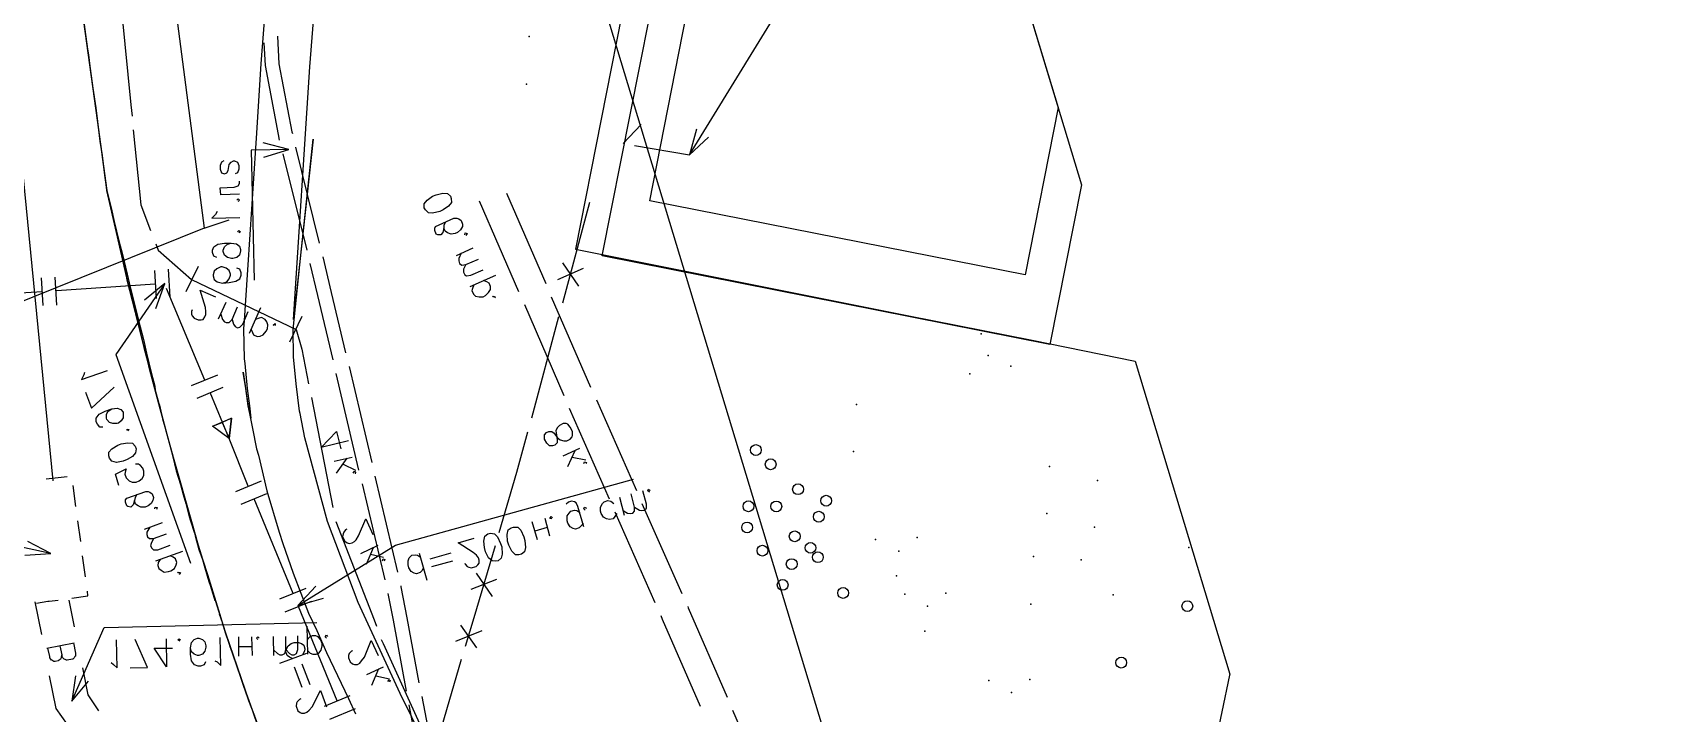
# Model space of a CAD drawing. Header units: metres. Extents: x 5 to 225, y 228 to 542.
# Drawn here: x 150.3 to 210.5, y 335.2 to 360.4 of the extents above; entities that cross this region are included whole.
import ezdxf

# ---------------------------------------------------------------- set-up
doc = ezdxf.new("R2010")
doc.units = ezdxf.units.M
for name, color, linetype in [('BOUNDARY', 7, 'Continuous'), ('BUILDING', 7, 'Continuous'), ('CURB', 7, 'Continuous'), ('ELECTR_CABLE', 7, 'Continuous'), ('GAS', 7, 'Continuous'), ('GRASS', 7, 'Continuous'), ('HEAT', 7, 'Continuous'), ('ROAD', 7, 'Continuous'), ('TREE', 7, 'Continuous'), ('WATER_PIPELINE', 7, 'Continuous')]:
    doc.layers.add(name, color=color, linetype=linetype)

# ---------------------------------------------------------------- blocks, each defined once
blk = doc.blocks.new('ЕЛЬ_ОБЫКНОВЕННАЯ')
blk.add_circle((0, 0), 0.2)
blk = doc.blocks.new('МОЛИНИЯ')
blk.add_circle((0, 0), 0.2)

msp = doc.modelspace()

# ---------------------------------------------------------------- linework, layer by layer
at = {"layer": 'BOUNDARY'}
msp.add_lwpolyline([(210.46, 232.699), (117.273, 540.497)], dxfattribs=at)
at = {"layer": 'BUILDING'}
for points in [[(178.761, 389.169), (189.172, 354.783), (187.998, 348.864), (171.421, 352.15)], [(179.543, 386.587), (188.304, 357.649), (187.086, 351.45), (173.177, 354.183)]]:
    msp.add_lwpolyline(points, close=True, dxfattribs=at)
at = {"layer": 'CURB'}
for points in [[(152.221, 360.835), (152.31, 360.106), (152.398, 359.598), (152.486, 358.87), (152.552, 358.362), (152.663, 357.633), (152.729, 357.126), (152.817, 356.397), (152.906, 355.867), (152.994, 355.139), (153.06, 354.631), (153.082, 354.565), (153.082, 354.565), (153.237, 353.924), (153.347, 353.417), (153.524, 352.71), (153.656, 352.202), (153.833, 351.474), (153.943, 350.988), (154.12, 350.26), (154.252, 349.752), (154.429, 349.045), (154.539, 348.538), (154.716, 347.831), (154.848, 347.323), (154.87, 347.169), (154.87, 347.169), (155.003, 346.683), (155.003, 346.683), (155.025, 346.617), (155.135, 346.109), (155.246, 345.734), (155.246, 345.734), (155.334, 345.403), (155.467, 344.895), (155.511, 344.762), (155.511, 344.762), (155.621, 344.277), (155.621, 344.277), (155.643, 344.188), (155.798, 343.681), (155.908, 343.305), (155.908, 343.305), (155.996, 342.974), (156.129, 342.489), (156.173, 342.334), (156.173, 342.334), (156.328, 341.87), (156.328, 341.87), (156.35, 341.782), (156.482, 341.274), (156.615, 340.899), (156.615, 340.899), (156.703, 340.59), (156.857, 340.082), (156.902, 339.95), (156.902, 339.95), (157.056, 339.464), (157.056, 339.464), (157.078, 339.376)], [(157.233, 338.89), (157.365, 338.537)], [(157.476, 338.184), (157.476, 338.206), (157.476, 338.206), (157.365, 338.537)], [(158.668, 334.739), (158.513, 335.203), (158.469, 335.313), (158.292, 335.799), (158.16, 336.152), (158.05, 336.506), (157.873, 336.991), (157.851, 337.08), (157.674, 337.565), (157.63, 337.698)]]:
    msp.add_lwpolyline(points, dxfattribs=at)
at = {"layer": 'ELECTR_CABLE'}
for points in [[(153.634, 361.122), (153.965, 357.744), (153.965, 357.744), (154.009, 357.324)], [(159.396, 360.283), (159.44, 359.267), (159.44, 359.267), (159.926, 356.75), (159.926, 356.75), (159.948, 356.684)], [(158.888, 360.04), (158.933, 359.201), (158.933, 359.201), (159.418, 356.64), (159.418, 356.64), (159.462, 356.441)], [(154.054, 356.817), (154.341, 354.035), (154.341, 354.035), (154.694, 353.086)], [(158.888, 355.801), (159.816, 356.088), (159.816, 356.088), (158.425, 356.066), (158.425, 356.066), (158.535, 351.253)], [(159.816, 356.088), (158.866, 356.331)], [(160.059, 356.176), (160.942, 352.622)], [(157.409, 355.669), (157.321, 355.624), (157.321, 355.624), (157.277, 355.492), (157.277, 355.492), (157.277, 355.359), (157.277, 355.359), (157.321, 355.227), (157.321, 355.227), (157.431, 355.183), (157.431, 355.183), (157.52, 355.227), (157.52, 355.227), (157.564, 355.315), (157.564, 355.315), (157.608, 355.536), (157.608, 355.536), (157.674, 355.624), (157.674, 355.624), (157.763, 355.669), (157.763, 355.669), (157.807, 355.669), (157.807, 355.669), (157.917, 355.624), (157.917, 355.624), (157.961, 355.492), (157.961, 355.492), (157.961, 355.359), (157.961, 355.359), (157.917, 355.227), (157.917, 355.227), (157.829, 355.183)], [(159.595, 355.933), (160.478, 352.357)], [(157.983, 354.432), (157.299, 354.41), (157.299, 354.41), (157.277, 354.675), (157.277, 354.675), (157.785, 354.697), (157.785, 354.697), (157.939, 354.741), (157.939, 354.741), (157.983, 354.83), (157.983, 354.83), (157.983, 354.918)], [(157.895, 354.211), (157.939, 354.256), (157.939, 354.256), (157.983, 354.211), (157.983, 354.211), (157.939, 354.167)], [(167.874, 354.476), (169.331, 351.121)], [(157.166, 353.792), (157.1, 353.682), (157.1, 353.682), (156.968, 353.549), (156.968, 353.549), (158.005, 353.571)], [(166.858, 354.189), (168.315, 350.834)], [(170.943, 354.123), (169.949, 350.392)], [(157.917, 353.041), (157.961, 353.086), (157.961, 353.086), (158.027, 353.041), (158.027, 353.041), (157.961, 352.997)], [(154.893, 352.6), (154.981, 352.357), (154.981, 352.357), (156.217, 351.275)], [(157.144, 352.092), (157.034, 352.136), (157.034, 352.136), (156.99, 352.269), (156.99, 352.269), (156.99, 352.357), (156.99, 352.357), (157.034, 352.489), (157.034, 352.489), (157.189, 352.578), (157.189, 352.578), (157.431, 352.622), (157.431, 352.622), (157.674, 352.622), (157.674, 352.622), (157.873, 352.6), (157.873, 352.6), (157.983, 352.512), (157.983, 352.512), (158.027, 352.379), (158.027, 352.379), (158.027, 352.335), (158.027, 352.335), (157.983, 352.18), (157.983, 352.18), (157.895, 352.092), (157.895, 352.092), (157.74, 352.048), (157.74, 352.048), (157.696, 352.048), (157.696, 352.048), (157.542, 352.092), (157.542, 352.092), (157.431, 352.18), (157.431, 352.18), (157.387, 352.313), (157.387, 352.313), (157.387, 352.357), (157.387, 352.357), (157.431, 352.489), (157.431, 352.489), (157.542, 352.578), (157.542, 352.578), (157.674, 352.622)], [(160.588, 351.871), (160.875, 350.679), (160.875, 350.679), (161.449, 348.295)], [(161.074, 352.114), (161.383, 350.789), (161.383, 350.789), (161.913, 348.56)], [(169.949, 351.893), (170.545, 351.032)], [(156.46, 351.761), (155.996, 350.812)], [(156.217, 351.275), (160.081, 349.421)], [(157.365, 351.143), (157.52, 351.187), (157.52, 351.187), (157.608, 351.297), (157.608, 351.297), (157.652, 351.43), (157.652, 351.43), (157.652, 351.474), (157.652, 351.474), (157.608, 351.606), (157.608, 351.606), (157.498, 351.695), (157.498, 351.695), (157.343, 351.739), (157.343, 351.739), (157.299, 351.739), (157.299, 351.739), (157.144, 351.673), (157.144, 351.673), (157.056, 351.584), (157.056, 351.584), (157.012, 351.452), (157.012, 351.452), (157.012, 351.408), (157.012, 351.408), (157.056, 351.275), (157.056, 351.275), (157.166, 351.187), (157.166, 351.187), (157.365, 351.143), (157.365, 351.143), (157.608, 351.165), (157.608, 351.165), (157.851, 351.209), (157.851, 351.209), (158.005, 351.297), (158.005, 351.297), (158.05, 351.43), (158.05, 351.43), (158.05, 351.518), (158.05, 351.518), (158.005, 351.65), (158.005, 351.65), (157.895, 351.695)], [(169.772, 351.275), (170.722, 351.695)], [(156.239, 350.149), (156.217, 350.083), (156.217, 350.083), (156.217, 349.995), (156.217, 349.995), (156.239, 349.928), (156.239, 349.928), (156.305, 349.84), (156.305, 349.84), (156.46, 349.774), (156.46, 349.774), (156.57, 349.774), (156.57, 349.774), (156.637, 349.796), (156.637, 349.796), (156.703, 349.884), (156.703, 349.884), (156.747, 349.973), (156.747, 349.973), (156.747, 350.083), (156.747, 350.083), (156.725, 350.238), (156.725, 350.238), (156.526, 350.878), (156.526, 350.878), (157.1, 350.635)], [(169.53, 350.635), (170.987, 347.279)], [(157.211, 349.818), (157.498, 350.436)], [(157.299, 349.995), (157.365, 349.796), (157.365, 349.796), (157.431, 349.708), (157.431, 349.708), (157.498, 349.686), (157.498, 349.686), (157.608, 349.686), (157.608, 349.686), (157.718, 349.796), (157.718, 349.796), (157.917, 350.26)], [(157.718, 349.796), (157.763, 349.619), (157.763, 349.619), (157.829, 349.531), (157.829, 349.531), (157.917, 349.487), (157.917, 349.487), (158.005, 349.509), (158.005, 349.509), (158.116, 349.619), (158.116, 349.619), (158.314, 350.083)], [(158.359, 349.288), (158.778, 350.238)], [(168.536, 350.348), (169.993, 346.97)], [(158.425, 349.421), (158.469, 349.31), (158.469, 349.31), (158.513, 349.222), (158.513, 349.222), (158.646, 349.156), (158.646, 349.156), (158.756, 349.178), (158.756, 349.178), (158.866, 349.222), (158.866, 349.222), (158.977, 349.354), (158.977, 349.354), (159.021, 349.443), (159.021, 349.443), (159.043, 349.597), (159.043, 349.597), (158.999, 349.708), (158.999, 349.708), (158.933, 349.796), (158.933, 349.796), (158.8, 349.862), (158.8, 349.862), (158.712, 349.84), (158.712, 349.84), (158.579, 349.796)], [(159.264, 349.553), (159.242, 349.597), (159.242, 349.597), (159.308, 349.641), (159.308, 349.641), (159.308, 349.575)], [(160.301, 349.906), (159.838, 348.957)], [(160.081, 349.421), (160.301, 348.692), (160.301, 348.692), (160.544, 347.412)], [(169.795, 349.884), (168.801, 346.131)], [(161.56, 347.787), (162.399, 344.211)], [(162.045, 348.052), (162.884, 344.498)], [(160.655, 346.904), (161.449, 342.82)], [(170.192, 346.507), (171.671, 343.151)], [(171.207, 346.816), (172.687, 343.46)], [(169.287, 345.359), (169.287, 345.513), (169.287, 345.513), (169.353, 345.601), (169.353, 345.601), (169.441, 345.646), (169.441, 345.646), (169.552, 345.646), (169.552, 345.646), (169.64, 345.579), (169.64, 345.579), (169.75, 345.425), (169.75, 345.425), (169.861, 345.336), (169.861, 345.336), (169.993, 345.292), (169.993, 345.292), (170.104, 345.292), (170.104, 345.292), (170.236, 345.359), (170.236, 345.359), (170.302, 345.447), (170.302, 345.447), (170.324, 345.491), (170.324, 345.491), (170.324, 345.646), (170.324, 345.646), (170.236, 345.8), (170.236, 345.8), (170.148, 345.91), (170.148, 345.91), (170.082, 345.933), (170.082, 345.933), (169.971, 345.933), (169.971, 345.933), (169.839, 345.866), (169.839, 345.866), (169.75, 345.778), (169.75, 345.778), (169.706, 345.668), (169.706, 345.668), (169.728, 345.513), (169.728, 345.513), (169.75, 345.336), (169.75, 345.336), (169.75, 345.226), (169.75, 345.226), (169.662, 345.138), (169.662, 345.138), (169.574, 345.116), (169.574, 345.116), (169.463, 345.116), (169.463, 345.116), (169.375, 345.204), (169.375, 345.204), (169.287, 345.359)], [(162.023, 345.292), (161.008, 345.049), (161.008, 345.049), (161.582, 345.646), (161.582, 345.646), (161.736, 345.005)], [(168.647, 345.623), (168.249, 344.122), (168.249, 344.122), (167.587, 341.892)], [(161.494, 344.542), (162.156, 344.696)], [(161.582, 344.1), (161.979, 344.652)], [(169.971, 344.74), (170.589, 345.027)], [(170.148, 344.343), (170.413, 344.939)], [(170.302, 344.696), (170.81, 344.586)], [(161.825, 344.431), (162.288, 344.211)], [(162.2, 344.1), (162.244, 344.166), (162.244, 344.166), (162.288, 344.122), (162.288, 344.122), (162.266, 344.078)], [(162.995, 343.99), (163.834, 340.435)], [(170.744, 344.453), (170.766, 344.52), (170.766, 344.52), (170.832, 344.498), (170.832, 344.498), (170.81, 344.453)], [(162.531, 343.703), (163.37, 340.148)], [(172.885, 342.974), (174.364, 339.641)], [(161.56, 342.312), (162.973, 338.669), (162.973, 338.669), (163.061, 338.426)], [(161.957, 342.025), (161.913, 342.003), (161.913, 342.003), (161.847, 341.915), (161.847, 341.915), (161.825, 341.848), (161.825, 341.848), (161.803, 341.738), (161.803, 341.738), (161.891, 341.583), (161.891, 341.583), (161.979, 341.517), (161.979, 341.517), (162.045, 341.495), (162.045, 341.495), (162.156, 341.517), (162.156, 341.517), (162.244, 341.561), (162.244, 341.561), (162.31, 341.628), (162.31, 341.628), (162.399, 341.782), (162.399, 341.782), (162.664, 342.4), (162.664, 342.4), (162.929, 341.826)], [(171.892, 342.665), (173.371, 339.309)], [(162.487, 341.12), (163.127, 341.429)], [(162.686, 340.722), (162.951, 341.341)], [(162.84, 341.098), (163.326, 340.987)], [(167.454, 341.407), (166.66, 338.735), (166.66, 338.735), (166.351, 337.676)], [(163.282, 340.855), (163.304, 340.921), (163.304, 340.921), (163.37, 340.899), (163.37, 340.899), (163.348, 340.833)], [(166.748, 340.391), (167.344, 339.53)], [(163.966, 339.928), (163.966, 339.883), (163.966, 339.883), (164.187, 338.735), (164.187, 338.735), (164.628, 336.329)], [(166.571, 339.795), (167.521, 340.17)], [(163.48, 339.641), (163.679, 338.647), (163.679, 338.647), (164.165, 336.02)], [(173.592, 338.824), (173.636, 338.691), (173.636, 338.691), (175.049, 335.468)], [(174.585, 339.155), (174.607, 339.111), (174.607, 339.111), (176.042, 335.799)], [(165.997, 337.874), (166.969, 338.272)], [(166.174, 338.47), (166.77, 337.632)], [(162.178, 337.521), (162.134, 337.499), (162.134, 337.499), (162.045, 337.411), (162.045, 337.411), (162.023, 337.345), (162.023, 337.345), (162.023, 337.256), (162.023, 337.256), (162.09, 337.102), (162.09, 337.102), (162.178, 337.035), (162.178, 337.035), (162.244, 337.013), (162.244, 337.013), (162.355, 337.013), (162.355, 337.013), (162.443, 337.058), (162.443, 337.058), (162.509, 337.146), (162.509, 337.146), (162.619, 337.278), (162.619, 337.278), (162.862, 337.896), (162.862, 337.896), (163.127, 337.345)], [(163.238, 337.941), (163.304, 337.786), (163.304, 337.786), (164.96, 334.143)], [(162.708, 336.638), (163.326, 336.925)], [(162.884, 336.241), (163.149, 336.859)], [(166.196, 337.19), (165.114, 333.459)], [(163.039, 336.594), (163.547, 336.484)], [(163.48, 336.373), (163.525, 336.439), (163.525, 336.439), (163.569, 336.417), (163.569, 336.417), (163.547, 336.351)], [(164.739, 335.821), (165.07, 334.077), (165.07, 334.077), (166.041, 332.664), (166.041, 332.664), (166.13, 332.532)], [(164.253, 335.512), (164.562, 333.878), (164.562, 333.878), (165.6, 332.355), (165.6, 332.355), (165.688, 332.223)], [(176.241, 335.313), (177.698, 331.958)]]:
    msp.add_lwpolyline(points, dxfattribs=at)
at = {"layer": 'GAS'}
for points in [[(150.72, 350.304), (150.654, 351.341)], [(151.228, 350.326), (151.161, 351.363)], [(154.915, 350.569), (154.848, 351.606)], [(155.422, 350.613), (155.356, 351.65)], [(150.676, 350.812), (147.011, 350.591)], [(154.87, 351.099), (151.206, 350.856)], [(154.893, 350.193), (155.224, 351.121), (155.224, 351.121), (153.413, 348.493), (153.413, 348.493), (156.173, 340.767)], [(155.224, 351.121), (154.473, 350.502)], [(156.703, 347.544), (155.29, 350.944)], [(152.243, 347.831), (152.221, 347.743), (152.221, 347.743), (152.133, 347.566), (152.133, 347.566), (153.104, 347.897)], [(156.217, 347.345), (157.189, 347.743)], [(152.287, 347.103), (152.508, 346.507), (152.508, 346.507), (153.347, 347.279)], [(156.416, 346.882), (157.387, 347.279)], [(157.608, 345.381), (156.902, 347.081)], [(152.928, 345.8), (152.817, 345.8), (152.817, 345.8), (152.729, 345.91), (152.729, 345.91), (152.685, 345.999), (152.685, 345.999), (152.685, 346.131), (152.685, 346.131), (152.795, 346.286), (152.795, 346.286), (153.016, 346.396), (153.016, 346.396), (153.259, 346.484), (153.259, 346.484), (153.458, 346.507), (153.458, 346.507), (153.59, 346.462), (153.59, 346.462), (153.678, 346.352), (153.678, 346.352), (153.678, 346.308), (153.678, 346.308), (153.678, 346.153), (153.678, 346.153), (153.612, 346.043), (153.612, 346.043), (153.502, 345.955), (153.502, 345.955), (153.458, 345.933), (153.458, 345.933), (153.303, 345.933), (153.303, 345.933), (153.171, 345.977), (153.171, 345.977), (153.082, 346.087), (153.082, 346.087), (153.06, 346.131), (153.06, 346.131), (153.06, 346.286), (153.06, 346.286), (153.126, 346.396), (153.126, 346.396), (153.259, 346.484)], [(157.696, 346.131), (157.343, 345.977), (157.343, 345.977), (157.608, 345.381), (157.608, 345.381), (157.696, 346.131), (157.343, 345.977), (157.608, 345.381), (157.608, 345.381), (156.99, 345.844), (156.99, 345.844), (157.343, 345.977)], [(157.696, 346.131), (157.608, 345.381), (157.608, 345.381), (156.99, 345.844), (156.99, 345.844), (157.696, 346.131)], [(156.99, 345.844), (156.99, 345.844)], [(153.148, 344.74), (153.148, 344.873), (153.148, 344.873), (153.259, 345.005), (153.259, 345.005), (153.48, 345.138), (153.48, 345.138), (153.612, 345.182), (153.612, 345.182), (153.855, 345.226), (153.855, 345.226), (154.032, 345.204), (154.032, 345.204), (154.12, 345.094), (154.12, 345.094), (154.164, 345.005), (154.164, 345.005), (154.142, 344.851), (154.142, 344.851), (154.032, 344.718), (154.032, 344.718), (153.833, 344.608), (153.833, 344.608), (153.678, 344.542), (153.678, 344.542), (153.435, 344.498), (153.435, 344.498), (153.259, 344.542), (153.259, 344.542), (153.171, 344.652), (153.171, 344.652), (153.148, 344.74)], [(153.811, 345.69), (153.833, 345.734), (153.833, 345.734), (153.899, 345.712), (153.899, 345.712), (153.855, 345.668)], [(157.608, 345.381), (157.608, 345.381)], [(158.314, 343.614), (157.608, 345.381)], [(153.524, 343.637), (153.391, 344.056), (153.391, 344.056), (153.789, 344.255), (153.789, 344.255), (153.767, 344.188), (153.767, 344.188), (153.745, 344.056), (153.745, 344.056), (153.789, 343.924), (153.789, 343.924), (153.899, 343.813), (153.899, 343.813), (154.009, 343.769), (154.009, 343.769), (154.164, 343.769), (154.164, 343.769), (154.274, 343.813), (154.274, 343.813), (154.385, 343.901), (154.385, 343.901), (154.451, 344.012), (154.451, 344.012), (154.451, 344.166), (154.451, 344.166), (154.407, 344.277), (154.407, 344.277), (154.319, 344.387), (154.319, 344.387), (154.252, 344.431), (154.252, 344.431), (154.142, 344.431)], [(154.186, 343.305), (154.12, 343.195), (154.12, 343.195), (154.098, 343.085), (154.098, 343.085), (154.054, 342.93), (154.054, 342.93), (153.965, 342.842), (153.965, 342.842), (153.855, 342.864), (153.855, 342.864), (153.811, 342.886), (153.811, 342.886), (153.767, 343.018), (153.767, 343.018), (153.767, 343.107), (153.767, 343.107), (153.811, 343.173), (153.811, 343.173), (154.517, 343.416), (154.517, 343.416), (154.606, 343.416), (154.606, 343.416), (154.672, 343.394), (154.672, 343.394), (154.76, 343.327), (154.76, 343.327), (154.804, 343.195), (154.804, 343.195), (154.782, 343.085), (154.782, 343.085), (154.716, 342.974), (154.716, 342.974), (154.606, 342.886), (154.606, 342.886), (154.495, 342.842), (154.495, 342.842), (154.341, 342.842), (154.341, 342.842), (154.23, 342.886), (154.23, 342.886), (154.142, 342.952), (154.142, 342.952), (154.098, 343.085)], [(157.851, 343.416), (158.8, 343.813)], [(160.809, 339.906), (160.147, 339.199), (160.147, 339.199), (163.767, 341.429), (163.767, 341.429), (172.576, 343.879)], [(172.62, 342.842), (172.797, 342.731), (172.797, 342.731), (172.885, 342.709), (172.885, 342.709), (172.974, 342.731), (172.974, 342.731), (173.062, 342.798), (173.062, 342.798), (173.062, 342.952), (173.062, 342.952), (172.929, 343.438)], [(173.172, 343.394), (173.106, 343.438), (173.106, 343.438), (173.128, 343.504), (173.128, 343.504), (173.194, 343.46)], [(154.848, 342.776), (154.87, 342.842), (154.87, 342.842), (154.937, 342.82), (154.937, 342.82), (154.915, 342.753)], [(158.05, 342.952), (158.999, 343.35)], [(159.97, 339.641), (158.535, 343.151)], [(170.744, 342.113), (170.523, 342.864), (170.523, 342.864), (170.457, 342.996), (170.457, 342.996), (170.391, 343.04), (170.391, 343.04), (170.28, 343.063), (170.28, 343.063), (170.17, 343.018), (170.17, 343.018), (170.082, 342.952)], [(170.788, 342.731), (170.744, 342.776), (170.744, 342.776), (170.766, 342.842), (170.766, 342.842), (170.832, 342.798)], [(171.958, 342.599), (171.892, 342.489), (171.892, 342.489), (171.826, 342.4), (171.826, 342.4), (171.693, 342.378), (171.693, 342.378), (171.583, 342.4), (171.583, 342.4), (171.472, 342.466), (171.472, 342.466), (171.384, 342.599), (171.384, 342.599), (171.362, 342.687), (171.362, 342.687), (171.362, 342.842), (171.362, 342.842), (171.428, 342.974), (171.428, 342.974), (171.494, 343.04), (171.494, 343.04), (171.627, 343.085), (171.627, 343.085), (171.737, 343.063), (171.737, 343.063), (171.848, 342.974)], [(172.245, 342.533), (172.068, 343.195)], [(172.201, 342.709), (172.355, 342.621), (172.355, 342.621), (172.466, 342.599), (172.466, 342.599), (172.554, 342.621), (172.554, 342.621), (172.62, 342.687), (172.62, 342.687), (172.62, 342.842), (172.62, 342.842), (172.488, 343.327)], [(154.473, 342.025), (155.135, 342.268)], [(169.022, 341.628), (168.823, 342.29)], [(169.485, 341.76), (169.309, 342.422)], [(169.552, 342.4), (169.485, 342.422), (169.485, 342.422), (169.53, 342.489), (169.53, 342.489), (169.574, 342.444)], [(170.7, 342.246), (170.678, 342.179), (170.678, 342.179), (170.633, 342.135), (170.633, 342.135), (170.567, 342.069), (170.567, 342.069), (170.435, 342.025), (170.435, 342.025), (170.346, 342.047), (170.346, 342.047), (170.236, 342.113), (170.236, 342.113), (170.148, 342.246), (170.148, 342.246), (170.126, 342.334), (170.126, 342.334), (170.126, 342.511), (170.126, 342.511), (170.192, 342.621), (170.192, 342.621), (170.258, 342.687), (170.258, 342.687), (170.391, 342.731), (170.391, 342.731), (170.479, 342.709), (170.479, 342.709), (170.589, 342.643)], [(154.672, 342.091), (154.561, 341.915), (154.561, 341.915), (154.561, 341.826), (154.561, 341.826), (154.583, 341.738), (154.583, 341.738), (154.65, 341.672), (154.65, 341.672), (154.804, 341.672), (154.804, 341.672), (155.29, 341.848)], [(154.804, 341.672), (154.716, 341.495), (154.716, 341.495), (154.694, 341.407), (154.694, 341.407), (154.738, 341.318), (154.738, 341.318), (154.804, 341.252), (154.804, 341.252), (154.959, 341.252), (154.959, 341.252), (155.422, 341.429)], [(166.328, 340.767), (166.351, 340.722), (166.351, 340.722), (166.417, 340.634), (166.417, 340.634), (166.483, 340.612), (166.483, 340.612), (166.571, 340.59), (166.571, 340.59), (166.748, 340.634), (166.748, 340.634), (166.814, 340.7), (166.814, 340.7), (166.858, 340.767), (166.858, 340.767), (166.858, 340.877), (166.858, 340.877), (166.836, 340.965), (166.836, 340.965), (166.77, 341.054), (166.77, 341.054), (166.638, 341.164), (166.638, 341.164), (166.086, 341.517), (166.086, 341.517), (166.682, 341.694)], [(167.476, 340.833), (167.344, 340.855), (167.344, 340.855), (167.212, 340.965), (167.212, 340.965), (167.101, 341.186), (167.101, 341.186), (167.057, 341.341), (167.057, 341.341), (167.035, 341.583), (167.035, 341.583), (167.079, 341.76), (167.079, 341.76), (167.189, 341.848), (167.189, 341.848), (167.278, 341.87), (167.278, 341.87), (167.432, 341.848), (167.432, 341.848), (167.543, 341.738), (167.543, 341.738), (167.653, 341.495), (167.653, 341.495), (167.697, 341.363), (167.697, 341.363), (167.719, 341.098), (167.719, 341.098), (167.675, 340.943), (167.675, 340.943), (167.565, 340.855), (167.565, 340.855), (167.476, 340.833)], [(168.337, 341.076), (168.205, 341.076), (168.205, 341.076), (168.073, 341.208), (168.073, 341.208), (167.962, 341.429), (167.962, 341.429), (167.918, 341.583), (167.918, 341.583), (167.896, 341.826), (167.896, 341.826), (167.94, 342.003), (167.94, 342.003), (168.05, 342.069), (168.05, 342.069), (168.139, 342.091), (168.139, 342.091), (168.293, 342.091), (168.293, 342.091), (168.404, 341.981), (168.404, 341.981), (168.514, 341.738), (168.514, 341.738), (168.558, 341.605), (168.558, 341.605), (168.58, 341.341), (168.58, 341.341), (168.536, 341.186), (168.536, 341.186), (168.426, 341.098), (168.426, 341.098), (168.337, 341.076)], [(168.934, 341.959), (169.397, 342.091)], [(154.893, 340.855), (155.886, 341.208)], [(155.047, 340.899), (154.981, 340.789), (154.981, 340.789), (154.959, 340.678), (154.959, 340.678), (155.003, 340.568), (155.003, 340.568), (155.091, 340.502), (155.091, 340.502), (155.202, 340.435), (155.202, 340.435), (155.356, 340.457), (155.356, 340.457), (155.444, 340.48), (155.444, 340.48), (155.577, 340.568), (155.577, 340.568), (155.643, 340.7), (155.643, 340.7), (155.665, 340.789), (155.665, 340.789), (155.621, 340.921), (155.621, 340.921), (155.533, 340.987), (155.533, 340.987), (155.422, 341.031)], [(164.805, 340.59), (164.739, 340.48), (164.739, 340.48), (164.673, 340.413), (164.673, 340.413), (164.54, 340.369), (164.54, 340.369), (164.452, 340.391), (164.452, 340.391), (164.341, 340.457), (164.341, 340.457), (164.253, 340.59), (164.253, 340.59), (164.231, 340.7), (164.231, 340.7), (164.231, 340.855), (164.231, 340.855), (164.275, 340.965), (164.275, 340.965), (164.364, 341.054), (164.364, 341.054), (164.496, 341.076), (164.496, 341.076), (164.584, 341.054), (164.584, 341.054), (164.695, 340.987)], [(164.938, 340.126), (164.651, 341.12)], [(165.048, 340.921), (165.821, 341.142)], [(155.709, 340.391), (155.731, 340.435), (155.731, 340.435), (155.798, 340.413), (155.798, 340.413), (155.754, 340.347)], [(165.114, 340.634), (165.887, 340.855)], [(159.485, 339.442), (160.456, 339.839)], [(159.683, 338.956), (160.655, 339.354)], [(160.147, 339.199), (161.096, 339.464)], [(161.604, 335.667), (160.169, 339.155)], [(159.485, 337.058), (160.478, 337.433)], [(159.948, 337.234), (159.838, 337.278), (159.838, 337.278), (159.749, 337.345), (159.749, 337.345), (159.705, 337.477), (159.705, 337.477), (159.727, 337.587), (159.727, 337.587), (159.794, 337.698), (159.794, 337.698), (159.904, 337.786), (159.904, 337.786), (160.014, 337.83), (160.014, 337.83), (160.169, 337.83), (160.169, 337.83), (160.279, 337.786), (160.279, 337.786), (160.368, 337.72), (160.368, 337.72), (160.412, 337.587), (160.412, 337.587), (160.39, 337.499), (160.39, 337.499), (160.323, 337.367)], [(160.014, 336.925), (160.301, 336.174)], [(160.301, 337.035), (160.588, 336.263)], [(160.257, 335.733), (160.213, 335.711), (160.213, 335.711), (160.125, 335.623), (160.125, 335.623), (160.103, 335.578), (160.103, 335.578), (160.081, 335.468), (160.081, 335.468), (160.147, 335.291), (160.147, 335.291), (160.235, 335.225), (160.235, 335.225), (160.279, 335.203), (160.279, 335.203), (160.39, 335.203), (160.39, 335.203), (160.478, 335.247), (160.478, 335.247), (160.566, 335.313), (160.566, 335.313), (160.677, 335.446), (160.677, 335.446), (160.986, 336.042), (160.986, 336.042), (161.207, 335.446)], [(161.14, 335.468), (162.09, 335.865)], [(161.339, 334.982), (162.288, 335.38)]]:
    msp.add_lwpolyline(points, dxfattribs=at)
at = {"layer": 'GRASS'}
for points in [[(173.283, 366.862), (170.435, 352.401), (182.776, 349.928), (187.346, 349.023), (191.149, 348.252), (194.661, 336.652), (194.653, 336.616), (194.079, 333.901)], [(158.557, 335.093), (158.337, 335.667), (157.74, 337.389), (157.476, 338.184), (157.277, 338.846), (156.813, 340.325), (156.46, 341.429), (156.35, 341.848), (155.908, 343.372), (155.533, 344.696), (155.467, 344.939), (155.047, 346.484), (154.65, 347.964), (154.628, 348.074), (154.23, 349.664), (153.833, 351.253), (153.811, 351.341), (153.435, 353.019), (153.082, 354.565), (153.06, 354.697), (152.839, 356.375), (151.493, 366.111)], [(158.999, 362.137), (158.778, 359.267), (158.601, 356.507), (158.491, 354.83), (158.381, 353.13), (158.27, 351.452), (158.16, 349.752), (158.138, 349.443), (158.16, 348.339), (158.182, 348.162), (158.27, 347.235), (158.359, 346.595), (158.403, 346.131), (158.314, 346.595), (158.226, 347.235), (158.125, 347.84), (158.314, 346.573), (158.624, 345.005), (158.69, 344.762), (158.999, 343.438), (159.462, 341.915), (159.595, 341.495), (159.97, 340.391), (160.544, 338.912), (160.853, 338.272), (161.207, 337.455), (162.023, 335.755), (162.288, 335.181)], [(165.247, 333.282), (163.944, 335.932), (162.377, 339.309), (161.251, 342.312), (160.412, 345.403), (160.235, 346.308), (160.213, 346.396), (160.081, 347.412), (159.992, 348.405), (159.97, 349.421), (160.257, 352.18), (160.716, 356.469), (159.992, 349.796), (160.588, 359.157), (160.809, 361.96)]]:
    msp.add_lwpolyline(points, dxfattribs=at)
at = {"layer": 'HEAT'}
for points in [[(174.916, 356.839), (174.651, 355.889), (174.651, 355.889), (179.707, 364.146), (179.707, 364.146), (181.495, 372.182)], [(172.201, 356.309), (172.863, 357.015)], [(172.62, 356.243), (174.651, 355.889)], [(174.651, 355.889), (175.358, 356.552)]]:
    msp.add_lwpolyline(points, dxfattribs=at)
at = {"layer": 'ROAD'}
msp.add_lwpolyline([(151.161, 368.584), (153.082, 354.565), (153.656, 352.048), (153.833, 351.253), (154.451, 348.758), (154.65, 347.964), (155.312, 345.491), (155.533, 344.696), (156.239, 342.224), (156.46, 341.429), (157.211, 339), (157.476, 338.184), (158.337, 335.667), (159.264, 333.172)], dxfattribs=at)
at = {"layer": 'TREE'}
for p in [(168.713, 360.279), (168.61, 358.516), (185.448, 349.258), (185.711, 348.46), (185.028, 347.778), (186.552, 348.065), (180.833, 346.636), (180.73, 344.895), (187.986, 344.34), (189.763, 343.832), (187.883, 342.599), (181.539, 341.643), (183.085, 341.709), (189.649, 342.091), (182.4, 341.203), (187.39, 341.006), (193.138, 341.341), (189.155, 340.893), (182.312, 340.296), (182.621, 339.612), (184.145, 339.656), (187.287, 339.243), (190.344, 339.593), (183.46, 339.171), (183.372, 338.243), (185.734, 336.41), (187.257, 336.455), (186.573, 335.97)]:
    msp.add_point(p, dxfattribs=at)
at = {"layer": 'WATER_PIPELINE'}
for points in [[(148.601, 415.188), (156.681, 353.174), (156.681, 353.174), (139.417, 346.22)], [(148.358, 371.476), (151.073, 343.813)], [(150.036, 341.054), (151.007, 341.12), (151.007, 341.12), (121.38, 347.5), (121.38, 347.5), (119.415, 355.624)], [(164.827, 353.924), (164.827, 354.079), (164.827, 354.079), (164.938, 354.211), (164.938, 354.211), (165.136, 354.366), (165.136, 354.366), (165.269, 354.41), (165.269, 354.41), (165.512, 354.476), (165.512, 354.476), (165.688, 354.454), (165.688, 354.454), (165.799, 354.366), (165.799, 354.366), (165.821, 354.278), (165.821, 354.278), (165.843, 354.123), (165.843, 354.123), (165.732, 353.991), (165.732, 353.991), (165.534, 353.858), (165.534, 353.858), (165.401, 353.792), (165.401, 353.792), (165.136, 353.726), (165.136, 353.726), (164.982, 353.748), (164.982, 353.748), (164.871, 353.858), (164.871, 353.858), (164.827, 353.924)], [(156.681, 353.174), (157.608, 353.483)], [(165.622, 353.395), (165.556, 353.284), (165.556, 353.284), (165.556, 353.174), (165.556, 353.174), (165.512, 353.019), (165.512, 353.019), (165.445, 352.931), (165.445, 352.931), (165.335, 352.931), (165.335, 352.931), (165.269, 352.953), (165.269, 352.953), (165.225, 353.086), (165.225, 353.086), (165.225, 353.174), (165.225, 353.174), (165.247, 353.24), (165.247, 353.24), (165.931, 353.549), (165.931, 353.549), (166.041, 353.549), (166.041, 353.549), (166.108, 353.527), (166.108, 353.527), (166.196, 353.461), (166.196, 353.461), (166.24, 353.328), (166.24, 353.328), (166.24, 353.24), (166.24, 353.24), (166.174, 353.108), (166.174, 353.108), (166.064, 353.019), (166.064, 353.019), (165.975, 352.975), (165.975, 352.975), (165.821, 352.953), (165.821, 352.953), (165.688, 352.997), (165.688, 352.997), (165.6, 353.063), (165.6, 353.063), (165.556, 353.174)], [(166.019, 352.158), (166.638, 352.445)], [(166.328, 352.931), (166.351, 352.997), (166.351, 352.997), (166.417, 352.975), (166.417, 352.975), (166.373, 352.909)], [(166.196, 352.247), (166.108, 352.048), (166.108, 352.048), (166.108, 351.96), (166.108, 351.96), (166.13, 351.871), (166.13, 351.871), (166.218, 351.805), (166.218, 351.805), (166.373, 351.827), (166.373, 351.827), (166.836, 352.026)], [(166.373, 351.827), (166.284, 351.65), (166.284, 351.65), (166.284, 351.54), (166.284, 351.54), (166.328, 351.452), (166.328, 351.452), (166.395, 351.408), (166.395, 351.408), (166.549, 351.43), (166.549, 351.43), (167.013, 351.628)], [(166.527, 351.01), (167.476, 351.43)], [(166.66, 351.076), (166.615, 350.944), (166.615, 350.944), (166.593, 350.856), (166.593, 350.856), (166.66, 350.723), (166.66, 350.723), (166.726, 350.657), (166.726, 350.657), (166.858, 350.635), (166.858, 350.635), (167.013, 350.635), (167.013, 350.635), (167.101, 350.679), (167.101, 350.679), (167.212, 350.789), (167.212, 350.789), (167.278, 350.9), (167.278, 350.9), (167.278, 351.01), (167.278, 351.01), (167.234, 351.143), (167.234, 351.143), (167.145, 351.187), (167.145, 351.187), (167.013, 351.231)], [(167.366, 350.613), (167.388, 350.657), (167.388, 350.657), (167.454, 350.635), (167.454, 350.635), (167.432, 350.591)], [(151.603, 343.968), (150.83, 343.879)], [(151.934, 342.864), (151.824, 343.637)], [(152.111, 341.561), (152, 342.334)], [(151.007, 341.12), (150.146, 341.561)], [(152.287, 340.259), (152.177, 341.031)], [(150.411, 339.332), (150.654, 338.117)], [(150.477, 339.287), (150.897, 339.354), (150.897, 339.354), (150.941, 339.354), (150.941, 339.354), (151.272, 339.398)], [(151.669, 339.398), (151.868, 338.404)], [(151.78, 339.464), (152.376, 339.552), (152.376, 339.552), (152.354, 339.729)], [(151.912, 336.594), (151.78, 335.645), (151.78, 335.645), (152.972, 338.382), (152.972, 338.382), (160.853, 338.559)], [(156.725, 337.102), (156.681, 336.991), (156.681, 336.991), (156.548, 336.947), (156.548, 336.947), (156.46, 336.947), (156.46, 336.947), (156.328, 336.991), (156.328, 336.991), (156.217, 337.146), (156.217, 337.146), (156.173, 337.389), (156.173, 337.389), (156.173, 337.632), (156.173, 337.632), (156.217, 337.83), (156.217, 337.83), (156.305, 337.941), (156.305, 337.941), (156.438, 337.985), (156.438, 337.985), (156.482, 337.985), (156.482, 337.985), (156.615, 337.941), (156.615, 337.941), (156.703, 337.852), (156.703, 337.852), (156.747, 337.698), (156.747, 337.698), (156.747, 337.654), (156.747, 337.654), (156.703, 337.499), (156.703, 337.499), (156.615, 337.389), (156.615, 337.389), (156.482, 337.345), (156.482, 337.345), (156.438, 337.345), (156.438, 337.345), (156.305, 337.389), (156.305, 337.389), (156.217, 337.477), (156.217, 337.477), (156.173, 337.632)], [(157.078, 337.146), (157.166, 337.102), (157.166, 337.102), (157.299, 336.969), (157.299, 336.969), (157.277, 338.007)], [(157.961, 337.322), (157.961, 338.029)], [(158.469, 337.345), (158.447, 338.029)], [(158.668, 337.941), (158.624, 337.985), (158.624, 337.985), (158.668, 338.029), (158.668, 338.029), (158.712, 337.985)], [(159.264, 337.345), (159.242, 338.051)], [(159.264, 337.543), (159.396, 337.411), (159.396, 337.411), (159.485, 337.367), (159.485, 337.367), (159.573, 337.367), (159.573, 337.367), (159.661, 337.411), (159.661, 337.411), (159.705, 337.565), (159.705, 337.565), (159.705, 338.051)], [(159.705, 337.565), (159.838, 337.411), (159.838, 337.411), (159.926, 337.367), (159.926, 337.367), (160.014, 337.367), (160.014, 337.367), (160.103, 337.411), (160.103, 337.411), (160.147, 337.565), (160.147, 337.565), (160.147, 338.073)], [(160.522, 337.389), (160.5, 338.426)], [(160.522, 337.521), (160.61, 337.433), (160.61, 337.433), (160.699, 337.389), (160.699, 337.389), (160.831, 337.389), (160.831, 337.389), (160.92, 337.433), (160.92, 337.433), (161.008, 337.543), (161.008, 337.543), (161.052, 337.698), (161.052, 337.698), (161.052, 337.786), (161.052, 337.786), (160.986, 337.941), (160.986, 337.941), (160.897, 338.029), (160.897, 338.029), (160.809, 338.073), (160.809, 338.073), (160.677, 338.073), (160.677, 338.073), (160.588, 338.029), (160.588, 338.029), (160.5, 337.919)], [(161.207, 337.985), (161.162, 338.029), (161.162, 338.029), (161.207, 338.095), (161.207, 338.095), (161.251, 338.051)], [(150.852, 337.609), (151.868, 337.808)], [(151.846, 337.808), (151.912, 337.433), (151.912, 337.433), (151.912, 337.411), (151.912, 337.411), (151.912, 337.389), (151.912, 337.389), (151.912, 337.322), (151.912, 337.322), (151.89, 337.3), (151.89, 337.3), (151.868, 337.256), (151.868, 337.256), (151.846, 337.234), (151.846, 337.234), (151.824, 337.212), (151.824, 337.212), (151.802, 337.212), (151.802, 337.212), (151.603, 337.168), (151.603, 337.168), (151.581, 337.168), (151.581, 337.168), (151.537, 337.19), (151.537, 337.19), (151.493, 337.212), (151.493, 337.212), (151.471, 337.234), (151.471, 337.234), (151.448, 337.256), (151.448, 337.256), (151.426, 337.3), (151.426, 337.3), (151.404, 337.345), (151.404, 337.345), (151.404, 337.367), (151.404, 337.367), (151.404, 337.322), (151.404, 337.322), (151.382, 337.3), (151.382, 337.3), (151.382, 337.256), (151.382, 337.256), (151.36, 337.212), (151.36, 337.212), (151.338, 337.19), (151.338, 337.19), (151.316, 337.168), (151.316, 337.168), (151.294, 337.168), (151.294, 337.168), (151.272, 337.146), (151.272, 337.146), (151.161, 337.124), (151.161, 337.124), (151.139, 337.124), (151.139, 337.124), (151.117, 337.124), (151.117, 337.124), (151.073, 337.146), (151.073, 337.146), (151.051, 337.168), (151.051, 337.168), (151.029, 337.168), (151.029, 337.168), (151.007, 337.212), (151.007, 337.212), (150.963, 337.256), (150.963, 337.256), (150.963, 337.3), (150.963, 337.3), (150.897, 337.609)], [(151.338, 337.698), (151.404, 337.367)], [(153.237, 337.08), (153.325, 337.013), (153.325, 337.013), (153.458, 336.881), (153.458, 336.881), (153.435, 337.919)], [(153.943, 336.881), (154.583, 336.903), (154.583, 336.903), (154.12, 337.941)], [(155.268, 337.963), (155.29, 336.925), (155.29, 336.925), (154.826, 337.609), (154.826, 337.609), (155.511, 337.609)], [(155.776, 337.874), (155.709, 337.919), (155.709, 337.919), (155.754, 337.963), (155.754, 337.963), (155.798, 337.919)], [(157.961, 337.676), (158.447, 337.676)], [(152.177, 336.881), (152.376, 335.887), (152.376, 335.887), (152.773, 335.291)], [(150.941, 336.594), (151.184, 335.38), (151.184, 335.38), (151.603, 334.784)], [(151.78, 335.645), (152.398, 336.395)]]:
    msp.add_lwpolyline(points, dxfattribs=at)

# ---------------------------------------------------------------- block references
at = {"layer": 'BUSH'}
for p in [(177.109, 344.955), (178.671, 343.502), (176.836, 342.871), (177.865, 342.866), (179.713, 343.078), (176.786, 342.086), (179.439, 342.484), (178.548, 341.758), (177.352, 341.227), (179.406, 340.984), (178.437, 340.729), (178.101, 339.958), (180.341, 339.66)]:
    msp.add_blockref('МОЛИНИЯ', p, dxfattribs=at)
at = {"layer": 'TREE'}
for p in [(177.657, 344.427), (179.133, 341.332), (193.087, 339.172), (190.639, 337.078)]:
    msp.add_blockref('ЕЛЬ_ОБЫКНОВЕННАЯ', p, dxfattribs=at)

doc.saveas('drawing.dxf')
